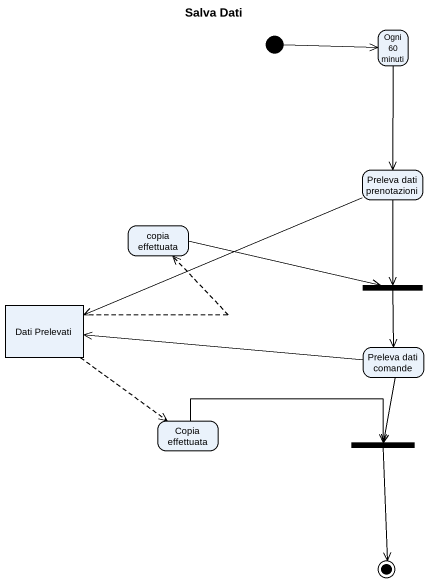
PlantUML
@startuml
title Salva Dati
hide empty description
state "Ogni 60 minuti" as Ogni_60_minuti
state "Preleva dati prenotazioni" as Preleva_dati_prenotazioni
state "copia effettuata" as copia_effettuata
state "Dati Prelevati" as Dati_Prelevati <<object>>
state fork1 <<join>>
state "Preleva dati comande" as Preleva_dati_comande
state "Copia effettuata" as Copia_effettuata
state fork2 <<join>>
[*] -right-> Ogni_60_minuti
Ogni_60_minuti --> Preleva_dati_prenotazioni
Preleva_dati_prenotazioni -left-> Dati_Prelevati
Preleva_dati_prenotazioni --> fork1
copia_effettuata -right-> fork1
Dati_Prelevati -up[dashed]-> copia_effettuata
Dati_Prelevati -[dashed]-> Copia_effettuata
fork1 --> Preleva_dati_comande
Preleva_dati_comande -left-> Dati_Prelevati
Preleva_dati_comande --> fork2
Copia_effettuata -right-> fork2
fork2 --> [*]
@enduml
